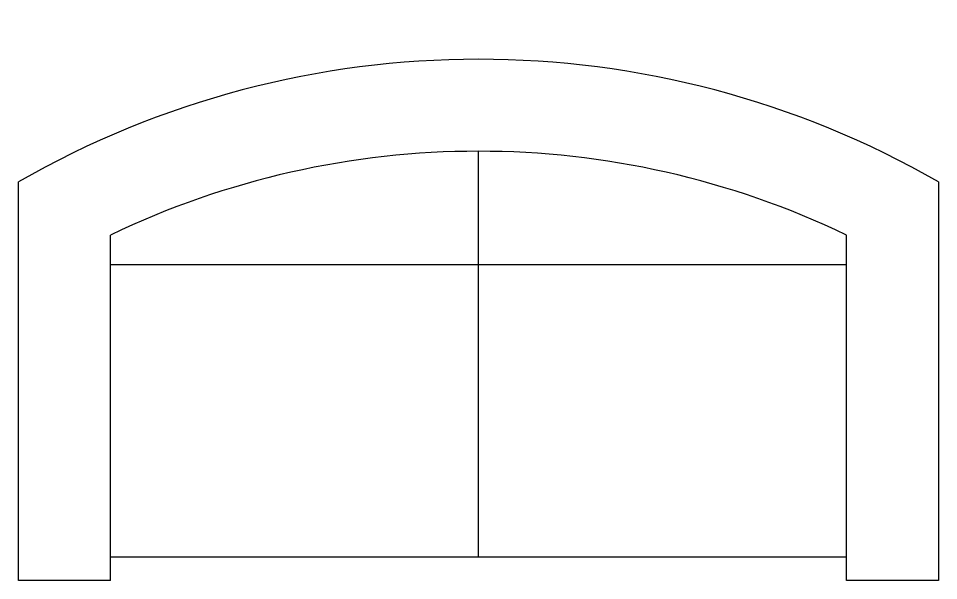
# Model space of a CAD drawing. Header units: millimetres. Extents: x -2305 to -2155, y 794 to 885.
import ezdxf

# ---------------------------------------------------------------- set-up
doc = ezdxf.new("R2010")
doc.units = ezdxf.units.MM

# ---------------------------------------------------------------- blocks, each defined once
blk = doc.blocks.new('Sofa - Roundback Loveseat 5 ft.')
at = {"linetype": 'Continuous'}
for p, q in [((0, -32.44198), (0, -5.99998)), ((-24, -33.99998), (-24, -11.46958)), ((24.00004, -33.99998), (24.00004, -11.46958)), ((-23.9998, -13.38178), (23.99986, -13.38178)), ((-24, -32.44198), (24.00004, -32.44198))]:
    blk.add_line(p, q, dxfattribs=at)
for points in [[(-24, -33.99998), (-30, -33.99998), (-30, -7.99998)], [(30.00004, -7.99998), (30.00004, -33.99998), (24.00004, -33.99998)]]:
    blk.add_lwpolyline(points, dxfattribs=at)
for centre, radius, start, end in [((0, -60.24998), 60.24998, 60.13715, 119.8628), ((0, -61.38438), 55.38444, 64.32083, 115.6792)]:
    blk.add_arc(centre, radius, start, end, dxfattribs=at)

msp = doc.modelspace()

# ---------------------------------------------------------------- block references
at = {"xscale": 2.5, "yscale": 2.5, "zscale": 2.5}
msp.add_blockref('Sofa - Roundback Loveseat 5 ft.', (-2230.35, 878.81), dxfattribs=at)

doc.saveas('drawing.dxf')
